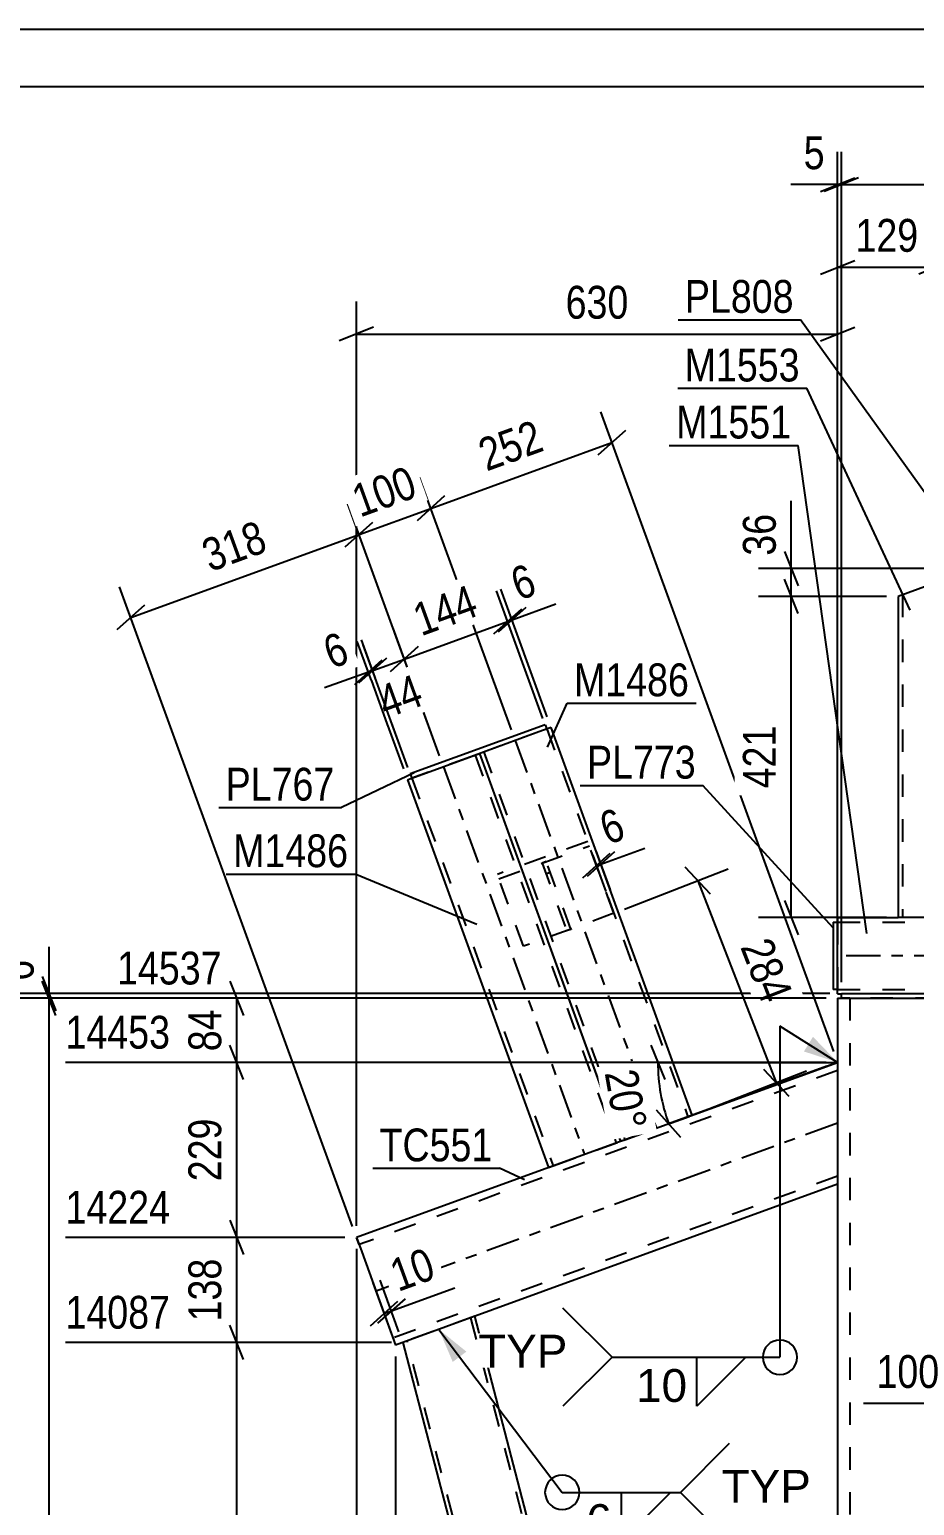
# Model space of a CAD drawing. Header units: millimetres. Extents: x 0 to 841, y 0 to 594.
# Drawn here: x 231.1 to 308.4, y 465.2 to 594 of the extents above; entities that cross this region are included whole.
import ezdxf

# ---------------------------------------------------------------- set-up
doc = ezdxf.new("R2010")
doc.units = ezdxf.units.MM
doc.linetypes.add('DXK_LINE_DOT2', pattern=[3.9198, 1.9599, -1.9599])
doc.linetypes.add('DXK_LINE_DOT3', pattern=[5.9187, 2.979, -0.9799, 0.9799, -0.9799])
doc.styles.add('Arial', font='arial.ttf', dxfattribs={"height": 0.2})
doc.styles.add('Arial Narrow', font='ARIALN.TTF', dxfattribs={"height": 0.2})

# ---------------------------------------------------------------- blocks, each defined once
blk = doc.blocks.new('Unknown-695494452-1133')
at = {"color": 5, "linetype": 'Continuous'}
for p, q in [((841, 594), (0, 594)), ((836, 589), (5, 589))]:
    blk.add_line(p, q, dxfattribs=at)
blk = doc.blocks.new('Part-695494452-4283 - 4226')
at = {"color": 2, "linetype": 'Continuous'}
for p, q in [((301.98, 509.44), (301.98, 509.84)), ((301.98, 509.84), (334.65, 509.84)), ((302.71, 509.44), (301.98, 509.44)), ((334.65, 509.44), (333.92, 509.44)), ((334.65, 509.84), (334.65, 509.44))]:
    blk.add_line(p, q, dxfattribs=at)
at = {"color": 7, "linetype": 'DXK_LINE_DOT2'}
blk.add_line((333.92, 509.44), (302.71, 509.44), dxfattribs=at)
blk = doc.blocks.new('Part-695494452-12334 - 4226')
at = {"color": 2, "linetype": 'Continuous'}
for p, q in [((301.65, 516.48), (306.92, 516.48)), ((301.65, 516.48), (301.65, 515.68)), ((301.65, 509.81), (301.65, 515.68)), ((334.98, 516.48), (333.13, 516.48)), ((334.98, 516.48), (334.98, 516.42)), ((334.98, 516.42), (334.98, 509.81)), ((301.65, 509.81), (301.98, 509.81)), ((334.65, 509.81), (334.98, 509.81))]:
    blk.add_line(p, q, dxfattribs=at)
at = {"color": 7, "linetype": 'DXK_LINE_DOT2'}
for p, q in [((301.65, 516.08), (334.98, 516.08)), ((301.65, 516.08), (301.65, 516.05)), ((301.65, 516.05), (301.65, 515.83)), ((333.13, 516.48), (306.92, 516.48)), ((334.98, 516.05), (334.98, 516.08)), ((301.65, 510.21), (334.98, 510.21)), ((334.98, 509.81), (301.98, 509.81))]:
    blk.add_line(p, q, dxfattribs=at)
at = {"color": 7, "linetype": 'DXK_LINE_DOT3'}
blk.add_line((334.98, 513.15), (301.65, 513.15), dxfattribs=at)
blk = doc.blocks.new('Part-695494452-4359 - 4226')
at = {"color": 2, "linetype": 'Continuous'}
for p, q in [((301.65, 509.44), (301.65, 215.96)), ((301.65, 509.44), (301.98, 509.44)), ((302.71, 509.44), (303.78, 509.44)), ((303.78, 509.44), (333.92, 509.44))]:
    blk.add_line(p, q, dxfattribs=at)
at = {"color": 7, "linetype": 'DXK_LINE_DOT2'}
for p, q in [((301.81, 509.44), (302.71, 509.44)), ((302.71, 509.44), (302.71, 215.96))]:
    blk.add_line(p, q, dxfattribs=at)
blk = doc.blocks.new('Part-695494452-12324 - 4226')
at = {"color": 2, "linetype": 'Continuous'}
for p, q in [((264.18, 528.53), (270.39, 530.79)), ((270.39, 530.79), (282.7, 496.94)), ((264.12, 528.51), (264.18, 528.53)), ((264.12, 528.51), (276.43, 494.67)), ((276.43, 494.67), (276.9, 494.83))]:
    blk.add_line(p, q, dxfattribs=at)
at = {"color": 7, "linetype": 'DXK_LINE_DOT3'}
blk.add_line((267.25, 529.65), (279.56, 495.8), dxfattribs=at)
at = {"color": 7, "linetype": 'DXK_LINE_DOT2'}
for p, q in [((270.01, 530.66), (282.32, 496.81)), ((264.5, 528.65), (264.53, 528.66)), ((264.5, 528.65), (276.81, 494.8)), ((276.9, 494.83), (282.7, 496.94)), ((282.7, 496.94), (282.7, 496.94)), ((282.7, 496.94), (282.7, 496.94)), ((276.81, 494.8), (276.84, 494.81))]:
    blk.add_line(p, q, dxfattribs=at)
blk = doc.blocks.new('Part-695494452-12326 - 4226')
at = {"color": 2, "linetype": 'Continuous'}
for p, q in [((275.9, 532.8), (270.5, 530.84)), ((276.65, 533.07), (275.9, 532.8)), ((288.96, 499.22), (276.65, 533.07)), ((270.39, 530.79), (282.7, 496.95)), ((282.7, 496.95), (283.16, 497.11))]:
    blk.add_line(p, q, dxfattribs=at)
at = {"color": 7, "linetype": 'DXK_LINE_DOT2'}
for p, q in [((276.27, 532.94), (288.59, 499.09)), ((270.5, 530.84), (270.39, 530.79)), ((270.76, 530.93), (270.79, 530.94)), ((270.76, 530.93), (283.07, 497.08)), ((283.16, 497.11), (288.96, 499.22)), ((288.96, 499.22), (288.96, 499.22)), ((288.96, 499.22), (288.96, 499.22)), ((283.07, 497.08), (283.1, 497.09))]:
    blk.add_line(p, q, dxfattribs=at)
at = {"color": 7, "linetype": 'DXK_LINE_DOT3'}
blk.add_line((273.52, 531.93), (285.83, 498.08), dxfattribs=at)
blk = doc.blocks.new('Part-695494452-4380 - 4226')
at = {"color": 2, "linetype": 'Continuous'}
for p, q in [((301.65, 503.84), (259.65, 488.56)), ((301.65, 493.2), (263.07, 479.16)), ((259.65, 488.56), (260.11, 487.3)), ((260.11, 487.3), (263.07, 479.16))]:
    blk.add_line(p, q, dxfattribs=at)
at = {"color": 7, "linetype": 'DXK_LINE_DOT2'}
for p, q in [((301.65, 503.84), (301.65, 493.2)), ((301.65, 503.13), (259.88, 487.93)), ((301.65, 493.91), (262.85, 479.79)), ((259.88, 487.93), (259.65, 488.56))]:
    blk.add_line(p, q, dxfattribs=at)
at = {"color": 7, "linetype": 'DXK_LINE_DOT3'}
blk.add_line((301.65, 498.52), (261.36, 483.86), dxfattribs=at)
blk = doc.blocks.new('Part-695494452-4381 - 4226')
at = {"color": 7, "linetype": 'DXK_LINE_DOT2'}
for p, q in [((269.99, 481.68), (263.7, 479.39)), ((269.61, 481.54), (301.65, 358.53)), ((301.65, 335.25), (264.08, 479.53))]:
    blk.add_line(p, q, dxfattribs=at)
at = {"color": 2, "linetype": 'Continuous'}
for p, q in [((301.65, 360.12), (269.99, 481.68)), ((263.7, 479.39), (301.65, 333.66))]:
    blk.add_line(p, q, dxfattribs=at)
blk = doc.blocks.new('Part-695494452-12322 - 4226')
at = {"color": 2, "linetype": 'Continuous'}
for p, q in [((313.58, 546.94), (306.92, 544.51)), ((313.58, 546.94), (313.58, 546.79)), ((306.92, 544.51), (306.92, 516.48)), ((313.52, 516.48), (306.92, 516.48)), ((313.58, 516.48), (313.52, 516.48))]:
    blk.add_line(p, q, dxfattribs=at)
at = {"color": 7, "linetype": 'DXK_LINE_DOT2'}
for p, q in [((313.15, 546.78), (313.18, 546.8)), ((313.18, 546.8), (313.18, 516.48)), ((313.58, 516.48), (313.58, 546.79)), ((307.32, 544.66), (307.32, 516.48)), ((313.15, 516.48), (313.18, 516.48))]:
    blk.add_line(p, q, dxfattribs=at)
at = {"color": 7, "linetype": 'DXK_LINE_DOT3'}
blk.add_line((310.25, 545.73), (310.25, 516.48), dxfattribs=at)
blk = doc.blocks.new('Part-695494452-12331 - 4226')
at = {"color": 2, "linetype": 'Continuous'}
for p, q in [((276.13, 533.31), (264.35, 529.02)), ((276.27, 532.93), (275.9, 532.8)), ((276.13, 533.31), (276.27, 532.93)), ((270.5, 530.84), (269.63, 530.52)), ((264.35, 529.02), (264.49, 528.65))]:
    blk.add_line(p, q, dxfattribs=at)
at = {"color": 7, "linetype": 'DXK_LINE_DOT2'}
for p, q in [((275.9, 532.8), (270.5, 530.84)), ((269.63, 530.52), (264.49, 528.65))]:
    blk.add_line(p, q, dxfattribs=at)
blk = doc.blocks.new('Part-695494452-12332 - 4226')
at = {"color": 7, "linetype": 'DXK_LINE_DOT2'}
for p, q in [((279.84, 523.11), (271.95, 520.24)), ((282.12, 516.85), (279.84, 523.11)), ((272.08, 519.86), (279.98, 522.74)), ((274.23, 513.97), (271.95, 520.24)), ((282.12, 516.85), (274.23, 513.97))]:
    blk.add_line(p, q, dxfattribs=at)
blk = doc.blocks.new('Part-695494452-12333 - 4226')
at = {"color": 7, "linetype": 'DXK_LINE_DOT2'}
for p, q in [((276.22, 521.37), (275.85, 521.23)), ((275.85, 521.23), (277.99, 515.34)), ((278.37, 515.48), (276.22, 521.37)), ((276.19, 520.29), (276.56, 520.43)), ((277.99, 515.34), (278.37, 515.48))]:
    blk.add_line(p, q, dxfattribs=at)
blk = doc.blocks.new('Part-695494452-12336 - 4226')
at = {"color": 2, "linetype": 'Continuous'}
for p, q in [((301.25, 516.08), (301.65, 516.08)), ((301.25, 516.08), (301.25, 510.21)), ((301.65, 510.21), (301.25, 510.21))]:
    blk.add_line(p, q, dxfattribs=at)
at = {"color": 7, "linetype": 'DXK_LINE_DOT2'}
blk.add_line((301.65, 516.08), (301.65, 510.21), dxfattribs=at)
blk = doc.blocks.new('StraightDimension-695494452-16540 - 4226')
at = {"color": 7, "linetype": 'Continuous'}
for p, q in [((301.65, 492.2), (301.65, 450.4)), ((263.07, 478.16), (263.07, 450.4)), ((264.57, 453.4), (261.57, 452.2)), ((263.07, 452.8), (301.65, 452.8)), ((300.15, 452.2), (303.15, 453.4))]:
    blk.add_line(p, q, dxfattribs=at)
at = {"color": 0}
blk.add_wipeout([(285.7, 453.55), (285.7, 457.75), (279.02, 457.75), (279.02, 453.55)], dxfattribs=at)
at = {"color": 3, "style": 'Arial Narrow'}
blk.add_text('579', height=2.863, dxfattribs=at).set_placement((279.62, 454.15))
blk = doc.blocks.new('StraightDimension-695494452-25787 - 4226')
at = {"color": 7, "linetype": 'Continuous'}
for p, q in [((248.6, 490.06), (249.8, 487.06)), ((258.65, 488.56), (234.26, 488.56)), ((249.2, 479.39), (249.2, 488.56)), ((249.8, 477.89), (248.6, 480.89)), ((262.7, 479.39), (234.26, 479.39))]:
    blk.add_line(p, q, dxfattribs=at)
at = {"color": 0, "linetype": 'Continuous'}
blk.add_wipeout([(244, 489.16), (244, 493.36), (233.66, 493.36), (233.66, 489.16)], dxfattribs=at)
at = {"color": 0}
blk.add_wipeout([(248.45, 487.32), (244.25, 487.32), (244.25, 480.63), (248.45, 480.63)], dxfattribs=at)
at = {"color": 3, "linetype": 'Continuous', "style": 'Arial Narrow'}
blk.add_text('14224', height=2.863, dxfattribs=at).set_placement((234.26, 489.76))
at = {"color": 3, "style": 'Arial Narrow'}
blk.add_text('138', height=2.863, rotation=90.0002, dxfattribs=at).set_placement((247.85, 481.23))
blk = doc.blocks.new('StraightDimension-695494452-25788 - 4226')
at = {"color": 7, "linetype": 'Continuous'}
for p, q in [((249.8, 477.89), (248.6, 480.89)), ((262.7, 479.39), (234.26, 479.39)), ((249.2, 333.66), (249.2, 479.39))]:
    blk.add_line(p, q, dxfattribs=at)
at = {"color": 0, "linetype": 'Continuous'}
blk.add_wipeout([(244, 479.99), (244, 484.19), (233.66, 484.19), (233.66, 479.99)], dxfattribs=at)
at = {"color": 3, "linetype": 'Continuous', "style": 'Arial Narrow'}
blk.add_text('14087', height=2.863, dxfattribs=at).set_placement((234.26, 480.59))
blk = doc.blocks.new('StraightDimension-695494452-4449 - 4226')
at = {"color": 7, "linetype": 'Continuous'}
for p, q in [((311.65, 488.37), (311.65, 471.67)), ((318.31, 487.57), (318.31, 471.67)), ((310.15, 473.47), (313.15, 474.67)), ((319.81, 474.67), (316.81, 473.47)), ((311.65, 474.07), (303.91, 474.07)), ((311.65, 474.07), (303.91, 474.07)), ((311.65, 474.07), (318.31, 474.07))]:
    blk.add_line(p, q, dxfattribs=at)
at = {"color": 0}
blk.add_wipeout([(311.12, 474.82), (311.12, 479.02), (304.44, 479.02), (304.44, 474.82)], dxfattribs=at)
at = {"color": 3, "style": 'Arial Narrow'}
blk.add_text('100', height=2.863, dxfattribs=at).set_placement((305.04, 475.42))
blk = doc.blocks.new('StraightDimension-695494452-16666 - 4226')
at = {"color": 7, "linetype": 'Continuous'}
for p, q in [((266.91, 530.59), (258.9, 552.6)), ((258.67, 548.84), (261.08, 551)), ((239.96, 542.67), (259.88, 549.92)), ((259.31, 489.5), (238.98, 545.35)), ((241.16, 543.75), (238.75, 541.59))]:
    blk.add_line(p, q, dxfattribs=at)
at = {"color": 0}
blk.add_wipeout([(252.8, 548.14), (251.36, 552.09), (245.08, 549.8), (246.52, 545.86)], dxfattribs=at)
at = {"color": 3, "style": 'Arial Narrow'}
blk.add_text('318', height=2.863, rotation=20.002, dxfattribs=at).set_placement((246.88, 546.63))
blk = doc.blocks.new('StraightDimension-695494452-4562 - 4226')
at = {"color": 7, "linetype": 'Continuous'}
for p, q in [((233.43, 507.94), (232.23, 510.94)), ((300.65, 509.44), (229.98, 509.44)), ((232.83, 164.96), (232.83, 509.44))]:
    blk.add_line(p, q, dxfattribs=at)
blk = doc.blocks.new('StraightDimension-695494452-4569 - 4226')
at = {"color": 7, "linetype": 'Continuous'}
for p, q in [((232.83, 509.84), (232.83, 513.92)), ((232.83, 509.84), (232.83, 513.92)), ((232.23, 511.34), (233.43, 508.34)), ((233.43, 507.94), (232.23, 510.94)), ((300.98, 509.84), (229.98, 509.84)), ((300.65, 509.44), (229.98, 509.44)), ((232.83, 509.44), (232.83, 509.84))]:
    blk.add_line(p, q, dxfattribs=at)
at = {"color": 0}
blk.add_wipeout([(232.08, 513.39), (227.88, 513.39), (227.88, 510.36), (232.08, 510.36)], dxfattribs=at)
at = {"color": 3, "style": 'Arial Narrow'}
blk.add_text('6', height=2.86, rotation=90.0002, dxfattribs=at).set_placement((231.48, 510.96))
blk = doc.blocks.new('StraightDimension-695494452-16541 - 4226')
at = {"color": 7, "linetype": 'Continuous'}
for p, q in [((259.65, 487.56), (259.65, 450.4)), ((263.07, 478.16), (263.07, 450.4)), ((259.65, 452.8), (253.75, 452.8)), ((259.65, 452.8), (253.75, 452.8)), ((258.15, 452.2), (261.15, 453.4)), ((259.65, 452.8), (263.07, 452.8)), ((264.57, 453.4), (261.57, 452.2))]:
    blk.add_line(p, q, dxfattribs=at)
at = {"color": 0}
blk.add_wipeout([(259.13, 453.55), (259.13, 457.75), (254.27, 457.75), (254.27, 453.55)], dxfattribs=at)
at = {"color": 3, "style": 'Arial Narrow'}
blk.add_text('51', height=2.863, dxfattribs=at).set_placement((254.87, 454.15))
blk = doc.blocks.new('StraightDimension-695494452-10342 - 4226')
at = {"color": 7, "linetype": 'Continuous'}
for p, q in [((301.98, 510.84), (301.98, 583.31)), ((334.65, 510.84), (334.65, 583.31)), ((303.48, 581.06), (300.48, 579.86)), ((301.98, 580.46), (334.65, 580.46)), ((333.15, 579.86), (336.15, 581.06))]:
    blk.add_line(p, q, dxfattribs=at)
at = {"color": 0}
blk.add_wipeout([(321.66, 581.21), (321.66, 585.41), (314.97, 585.41), (314.97, 581.21)], dxfattribs=at)
at = {"color": 3, "style": 'Arial Narrow'}
blk.add_text('490', height=2.863, dxfattribs=at).set_placement((315.57, 581.81))
blk = doc.blocks.new('StraightDimension-695494452-10343 - 4226')
at = {"color": 7, "linetype": 'Continuous'}
for p, q in [((301.65, 510.44), (301.65, 583.31)), ((301.98, 510.84), (301.98, 583.31)), ((301.65, 580.46), (297.57, 580.46)), ((301.65, 580.46), (297.57, 580.46)), ((300.15, 579.86), (303.15, 581.06)), ((303.48, 581.06), (300.48, 579.86)), ((301.65, 580.46), (301.98, 580.46))]:
    blk.add_line(p, q, dxfattribs=at)
at = {"color": 0}
blk.add_wipeout([(301.12, 581.21), (301.12, 585.41), (298.09, 585.41), (298.09, 581.21)], dxfattribs=at)
at = {"color": 3, "style": 'Arial Narrow'}
blk.add_text('5', height=2.86, dxfattribs=at).set_placement((298.69, 581.81))
blk = doc.blocks.new('StraightDimension-695494452-16702 - 4226')
at = {"color": 7, "linetype": 'Continuous'}
for p, q in [((279.4, 519.94), (281.81, 522.09)), ((282.19, 522.23), (279.78, 520.07)), ((280.18, 522.17), (281.43, 518.76)), ((280.56, 522.31), (281.81, 518.9)), ((280.6, 521.01), (280.99, 521.15))]:
    blk.add_line(p, q, dxfattribs=at)
at = {"color": 0}
blk.add_wipeout([(284.07, 523.07), (282.63, 527.02), (279.79, 525.98), (281.22, 522.04)], dxfattribs=at)
at = {"color": 7, "linetype": 'Continuous'}
blk.add_line((280.99, 521.15), (284.82, 522.55), dxfattribs=at)
blk.add_line((280.99, 521.15), (284.82, 522.55), dxfattribs=at)
at = {"color": 3, "style": 'Arial Narrow'}
blk.add_text('6', height=2.86, rotation=19.9848, dxfattribs=at).set_placement((281.58, 522.8))
blk = doc.blocks.new('StraightDimension-695494452-10365 - 4226')
at = {"color": 7, "linetype": 'Continuous'}
for p, q in [((259.65, 489.56), (259.65, 570.26)), ((301.65, 510.44), (301.65, 570.26)), ((261.15, 568.01), (258.15, 566.81)), ((259.65, 567.41), (301.65, 567.41)), ((300.15, 566.81), (303.15, 568.01))]:
    blk.add_line(p, q, dxfattribs=at)
at = {"color": 0}
blk.add_wipeout([(283.99, 568.16), (283.99, 572.36), (277.31, 572.36), (277.31, 568.16)], dxfattribs=at)
at = {"color": 3, "style": 'Arial Narrow'}
blk.add_text('630', height=2.863, dxfattribs=at).set_placement((277.91, 568.76))
blk = doc.blocks.new('StraightDimension-695494452-10469 - 4226')
at = {"color": 7, "linetype": 'Continuous'}
for p, q in [((262.73, 480.1), (261.1, 484.59)), ((263.36, 480.33), (261.72, 484.82)), ((263.9, 483.21), (261.49, 481.06)), ((260.87, 480.83), (263.28, 482.99)), ((262.07, 481.91), (262.7, 482.14))]:
    blk.add_line(p, q, dxfattribs=at)
at = {"color": 0}
blk.add_wipeout([(267.5, 484.68), (266.06, 488.63), (261.5, 486.97), (262.94, 483.02)], dxfattribs=at)
at = {"color": 7, "linetype": 'Continuous'}
blk.add_line((262.7, 482.14), (268.25, 484.16), dxfattribs=at)
blk.add_line((262.7, 482.14), (268.25, 484.16), dxfattribs=at)
at = {"color": 3, "style": 'Arial Narrow'}
blk.add_text('10', height=2.863, rotation=20.002, dxfattribs=at).set_placement((263.29, 483.79))
blk = doc.blocks.new('AngleDimension-695494452-10495 - 4226')
at = {"color": 7, "linetype": 'Continuous'}
for p, q in [((285.36, 505.34), (286.56, 502.34)), ((285.96, 503.84), (301.65, 503.84)), ((286.9, 498.48), (301.65, 503.84)), ((300.71, 503.5), (286.9, 498.48)), ((287.98, 497.27), (285.83, 499.68))]:
    blk.add_line(p, q, dxfattribs=at)
blk.add_arc((301.65, 503.84), 15.69, 180, 199.9999, dxfattribs=at)
at = {"color": 0}
blk.add_wipeout([(281.73, 497.05), (285.87, 497.78), (284.75, 504.14), (280.61, 503.41)], dxfattribs=at)
at = {"color": 3, "style": 'Arial Narrow'}
blk.add_text('20°', height=2.863, rotation=-80.0021, dxfattribs=at).set_placement((281.31, 502.93))
blk = doc.blocks.new('StraightDimension-695494452-16664 - 4226')
at = {"color": 7, "linetype": 'Continuous'}
for p, q in [((301.31, 504.78), (280.98, 560.63)), ((266.14, 552.2), (281.95, 557.96)), ((280.75, 556.88), (283.16, 559.03)), ((273.18, 532.87), (265.17, 554.88)), ((267.35, 553.28), (264.94, 551.12))]:
    blk.add_line(p, q, dxfattribs=at)
at = {"color": 0}
blk.add_wipeout([(276.93, 556.93), (275.49, 560.87), (269.21, 558.59), (270.65, 554.64)], dxfattribs=at)
at = {"color": 3, "style": 'Arial Narrow'}
blk.add_text('252', height=2.863, rotation=20.002, dxfattribs=at).set_placement((271.01, 555.41))
blk = doc.blocks.new('StraightDimension-695494452-16665 - 4226')
at = {"color": 7, "linetype": 'Continuous'}
for p, q in [((273.18, 532.87), (265.17, 554.88)), ((267.35, 553.28), (264.94, 551.12)), ((266.91, 530.59), (258.9, 552.6)), ((259.88, 549.92), (266.14, 552.2)), ((258.67, 548.84), (261.08, 551))]:
    blk.add_line(p, q, dxfattribs=at)
at = {"color": 0}
blk.add_wipeout([(265.89, 552.91), (264.46, 556.86), (258.18, 554.57), (259.61, 550.62)], dxfattribs=at)
at = {"color": 3, "style": 'Arial Narrow'}
blk.add_text('100', height=2.863, rotation=20.002, dxfattribs=at).set_placement((259.97, 551.39))
blk = doc.blocks.new('StraightDimension-695494452-16690 - 4226')
at = {"color": 7, "linetype": 'Continuous'}
for p, q in [((283.05, 517.21), (292.1, 520.72)), ((290.55, 518.51), (288.35, 520.87)), ((289.45, 519.69), (296.29, 502.07)), ((289.89, 499.59), (298.94, 503.1)), ((295.19, 503.25), (297.39, 500.89))]:
    blk.add_line(p, q, dxfattribs=at)
at = {"color": 0}
blk.add_wipeout([(294.78, 508.03), (298.69, 509.55), (296.27, 515.79), (292.36, 514.27)], dxfattribs=at)
at = {"color": 3, "style": 'Arial Narrow'}
blk.add_text('284', height=2.863, rotation=-68.7893, dxfattribs=at).set_placement((293.13, 513.92))
blk = doc.blocks.new('StraightDimension-695494452-16825 - 4226')
at = {"color": 7, "linetype": 'Continuous'}
for p, q in [((301.65, 517.48), (301.65, 576.1)), ((310.25, 546.73), (310.25, 576.1)), ((300.15, 572.65), (303.15, 573.85)), ((311.75, 573.85), (308.75, 572.65)), ((301.65, 573.25), (310.25, 573.25))]:
    blk.add_line(p, q, dxfattribs=at)
at = {"color": 0}
blk.add_wipeout([(309.29, 574), (309.29, 578.2), (302.61, 578.2), (302.61, 574)], dxfattribs=at)
at = {"color": 3, "style": 'Arial Narrow'}
blk.add_text('129', height=2.863, dxfattribs=at).set_placement((303.21, 574.6))
blk = doc.blocks.new('StraightDimension-695494452-16960 - 4226')
at = {"color": 7, "linetype": 'Continuous'}
for p, q in [((275.92, 533.87), (271.87, 545.01)), ((276.31, 534.01), (272.26, 545.15)), ((271.64, 541.25), (274.05, 543.41)), ((274.44, 543.55), (272.03, 541.39)), ((272.85, 542.33), (273.23, 542.47))]:
    blk.add_line(p, q, dxfattribs=at)
at = {"color": 0}
blk.add_wipeout([(276.32, 544.39), (274.88, 548.34), (272.03, 547.3), (273.47, 543.35)], dxfattribs=at)
at = {"color": 7, "linetype": 'Continuous'}
blk.add_line((273.23, 542.47), (277.07, 543.86), dxfattribs=at)
blk.add_line((273.23, 542.47), (277.07, 543.86), dxfattribs=at)
at = {"color": 3, "style": 'Arial Narrow'}
blk.add_text('6', height=2.86, rotation=19.9848, dxfattribs=at).set_placement((273.83, 544.12))
blk = doc.blocks.new('StraightDimension-695494452-16961 - 4226')
at = {"color": 7, "linetype": 'Continuous'}
for p, q in [((275.92, 533.87), (271.87, 545.01)), ((274.05, 543.41), (271.64, 541.25)), ((266.91, 530.59), (262.86, 541.73)), ((263.84, 539.05), (272.85, 542.33)), ((262.63, 537.97), (265.04, 540.13))]:
    blk.add_line(p, q, dxfattribs=at)
at = {"color": 0}
blk.add_wipeout([(271.23, 542.54), (269.79, 546.48), (263.51, 544.2), (264.94, 540.25)], dxfattribs=at)
at = {"color": 3, "style": 'Arial Narrow'}
blk.add_text('144', height=2.863, rotation=19.9848, dxfattribs=at).set_placement((265.3, 541.02))
blk = doc.blocks.new('StraightDimension-695494452-16962 - 4226')
at = {"color": 7, "linetype": 'Continuous'}
for p, q in [((266.91, 530.59), (263.01, 541.31)), ((264.15, 529.59), (260.25, 540.3)), ((265.04, 540.13), (262.63, 537.97)), ((259.87, 536.97), (262.27, 539.12)), ((261.07, 538.05), (263.84, 539.05))]:
    blk.add_line(p, q, dxfattribs=at)
at = {"color": 0}
blk.add_wipeout([(266.43, 534.73), (264.99, 538.67), (260.43, 537.01), (261.86, 533.07)], dxfattribs=at)
at = {"color": 3, "style": 'Arial Narrow'}
blk.add_text('44', height=2.863, rotation=19.9848, dxfattribs=at).set_placement((262.22, 533.83))
blk = doc.blocks.new('StraightDimension-695494452-16963 - 4226')
at = {"color": 7, "linetype": 'Continuous'}
for p, q in [((263.78, 529.45), (259.73, 540.59)), ((264.15, 529.59), (260.1, 540.72)), ((259.5, 536.83), (261.91, 538.99)), ((262.27, 539.12), (259.87, 536.97)), ((260.7, 537.91), (261.07, 538.05))]:
    blk.add_line(p, q, dxfattribs=at)
at = {"color": 0}
blk.add_wipeout([(259.95, 538.44), (258.52, 542.38), (255.67, 541.35), (257.11, 537.4)], dxfattribs=at)
at = {"color": 7, "linetype": 'Continuous'}
blk.add_line((260.7, 537.91), (256.87, 536.52), dxfattribs=at)
blk.add_line((260.7, 537.91), (256.87, 536.52), dxfattribs=at)
at = {"color": 3, "style": 'Arial Narrow'}
blk.add_text('6', height=2.86, rotation=19.9848, dxfattribs=at).set_placement((257.47, 538.17))
blk = doc.blocks.new('StraightDimension-695494452-17055 - 4226')
at = {"color": 7, "linetype": 'Continuous'}
for p, q in [((297.6, 546.94), (297.6, 552.85)), ((297.6, 546.94), (297.6, 552.85)), ((297, 548.44), (298.2, 545.44)), ((312.58, 546.94), (294.75, 546.94)), ((297.6, 544.51), (297.6, 546.94)), ((298.2, 543.01), (297, 546.01)), ((305.92, 544.51), (294.75, 544.51))]:
    blk.add_line(p, q, dxfattribs=at)
at = {"color": 0}
blk.add_wipeout([(296.85, 552.32), (292.65, 552.32), (292.65, 547.47), (296.85, 547.47)], dxfattribs=at)
at = {"color": 3, "style": 'Arial Narrow'}
blk.add_text('36', height=2.863, rotation=90.0002, dxfattribs=at).set_placement((296.25, 548.07))
blk = doc.blocks.new('StraightDimension-695494452-17056 - 4226')
at = {"color": 7, "linetype": 'Continuous'}
for p, q in [((298.2, 543.01), (297, 546.01)), ((305.92, 544.51), (294.75, 544.51)), ((297.6, 516.48), (297.6, 544.51)), ((297, 517.98), (298.2, 514.98)), ((305.92, 516.48), (294.75, 516.48))]:
    blk.add_line(p, q, dxfattribs=at)
at = {"color": 0}
blk.add_wipeout([(296.85, 533.84), (292.65, 533.84), (292.65, 527.16), (296.85, 527.16)], dxfattribs=at)
at = {"color": 3, "style": 'Arial Narrow'}
blk.add_text('421', height=2.863, rotation=90.0002, dxfattribs=at).set_placement((296.25, 527.76))
blk = doc.blocks.new('StraightDimension-695494452-25785 - 4226')
at = {"color": 7, "linetype": 'Continuous'}
for p, q in [((248.6, 510.94), (249.8, 507.94)), ((300.65, 509.44), (238.76, 509.44)), ((249.2, 503.84), (249.2, 509.44)), ((249.8, 502.34), (248.6, 505.34)), ((300.65, 503.84), (234.26, 503.84))]:
    blk.add_line(p, q, dxfattribs=at)
at = {"color": 0, "linetype": 'Continuous'}
blk.add_wipeout([(248.5, 510.04), (248.5, 514.24), (238.16, 514.24), (238.16, 510.04)], dxfattribs=at)
at = {"color": 0}
blk.add_wipeout([(248.45, 509.07), (244.25, 509.07), (244.25, 504.21), (248.45, 504.21)], dxfattribs=at)
at = {"color": 3, "linetype": 'Continuous', "style": 'Arial Narrow'}
blk.add_text('14537', height=2.863, dxfattribs=at).set_placement((238.76, 510.64))
at = {"color": 3, "style": 'Arial Narrow'}
blk.add_text('84', height=2.863, rotation=90.0002, dxfattribs=at).set_placement((247.85, 504.81))
blk = doc.blocks.new('StraightDimension-695494452-25786 - 4226')
at = {"color": 7, "linetype": 'Continuous'}
for p, q in [((249.8, 502.34), (248.6, 505.34)), ((300.65, 503.84), (234.26, 503.84)), ((249.2, 488.56), (249.2, 503.84)), ((248.6, 490.06), (249.8, 487.06)), ((258.65, 488.56), (234.26, 488.56))]:
    blk.add_line(p, q, dxfattribs=at)
at = {"color": 0}
blk.add_wipeout([(248.45, 499.54), (244.25, 499.54), (244.25, 492.86), (248.45, 492.86)], dxfattribs=at)
at = {"color": 3, "style": 'Arial Narrow'}
blk.add_text('229', height=2.863, rotation=90.0002, dxfattribs=at).set_placement((247.85, 493.46))
at = {"color": 0, "linetype": 'Continuous'}
blk.add_wipeout([(244, 504.44), (244, 508.64), (233.66, 508.64), (233.66, 504.44)], dxfattribs=at)
at = {"color": 3, "linetype": 'Continuous', "style": 'Arial Narrow'}
blk.add_text('14453', height=2.863, dxfattribs=at).set_placement((234.26, 505.04))
blk = doc.blocks.new('WeldMark-695494452-10668 - 4226')
at = {"linetype": 'Continuous'}
blk.add_hatch(color=30, dxfattribs=at).paths.add_polyline_path([(299.5, 506.07), (301.65, 503.84), (298.71, 504.79)])
at = {"color": 30, "linetype": 'Continuous'}
for p, q in [((301.65, 503.84), (296.61, 506.99)), ((296.61, 506.99), (296.61, 478.1)), ((281.96, 478.1), (296.61, 478.1))]:
    blk.add_line(p, q, dxfattribs=at)
at = {"color": 3, "linetype": 'Continuous'}
for p, q in [((281.96, 478.1), (277.67, 482.39)), ((281.96, 478.1), (277.67, 473.82)), ((289.36, 478.1), (293.65, 478.1)), ((293.65, 478.1), (289.36, 473.82)), ((289.36, 473.82), (289.36, 478.1))]:
    blk.add_line(p, q, dxfattribs=at)
for start, end in [(90, 270), (270, 90)]:
    blk.add_arc((296.61, 478.1), 1.5, start, end, dxfattribs=at)
at = {"color": 0}
blk.add_wipeout([(288.71, 474), (288.71, 477.4), (283.86, 477.4), (283.86, 474)], dxfattribs=at)
at = {"color": 3, "style": 'Arial'}
blk.add_text('10', height=2.865, dxfattribs=at).set_placement((284.06, 474.2))
at = {"color": 0, "linetype": 'Continuous'}
blk.add_wipeout([(278.06, 477.2), (278.06, 480.2), (270.28, 480.2), (270.28, 477.2)], dxfattribs=at)
blk.add_wipeout([(278.06, 477.2), (278.06, 480.2), (270.28, 480.2), (270.28, 477.2)], dxfattribs=at)
at = {"color": 3, "linetype": 'Continuous', "style": 'Arial'}
blk.add_text('TYP', height=2.865, dxfattribs=at).set_placement((270.28, 477.2))
blk = doc.blocks.new('WeldMark-695494452-10801 - 4226')
at = {"linetype": 'Continuous'}
blk.add_hatch(color=30, dxfattribs=at).paths.add_polyline_path([(268.06, 477.69), (266.85, 480.53), (269.25, 478.59)])
at = {"color": 30, "linetype": 'Continuous'}
for p, q in [((266.85, 480.53), (277.61, 466.3)), ((277.61, 466.3), (287.93, 466.3))]:
    blk.add_line(p, q, dxfattribs=at)
at = {"color": 3, "linetype": 'Continuous'}
for p, q in [((287.93, 466.3), (292.22, 470.59)), ((282.79, 466.3), (287.07, 466.3)), ((287.07, 466.3), (282.79, 462.02)), ((282.79, 462.02), (282.79, 466.3)), ((287.93, 466.3), (292.22, 462.02))]:
    blk.add_line(p, q, dxfattribs=at)
blk.add_arc((277.61, 466.3), 1.5, 90, 270, dxfattribs=at)
at = {"color": 0}
blk.add_wipeout([(282.13, 462.2), (282.13, 465.6), (279.51, 465.6), (279.51, 462.2)], dxfattribs=at)
at = {"color": 3, "linetype": 'Continuous'}
blk.add_arc((277.61, 466.3), 1.5, 270, 90, dxfattribs=at)
at = {"color": 3, "style": 'Arial'}
blk.add_text('6', height=2.87, dxfattribs=at).set_placement((279.71, 462.4))
at = {"color": 0, "linetype": 'Continuous'}
blk.add_wipeout([(299.31, 465.4), (299.31, 468.4), (291.53, 468.4), (291.53, 465.4)], dxfattribs=at)
blk.add_wipeout([(299.31, 465.4), (299.31, 468.4), (291.53, 468.4), (291.53, 465.4)], dxfattribs=at)
at = {"color": 3, "linetype": 'Continuous', "style": 'Arial'}
blk.add_text('TYP', height=2.865, dxfattribs=at).set_placement((291.53, 465.4))
blk = doc.blocks.new('Mark-695494452-12516 - 4226')
at = {"color": 0}
blk.add_wipeout([(258.94, 520.88), (258.94, 523.88), (248.89, 523.88), (248.89, 520.88)], dxfattribs=at)
blk.add_wipeout([(258.94, 520.88), (258.94, 523.88), (248.89, 523.88), (248.89, 520.88)], dxfattribs=at)
at = {"color": 30, "linetype": 'Continuous'}
for p in [(248.29, 520.28), (270.15, 515.88)]:
    blk.add_line(p, (259.54, 520.28), dxfattribs=at)
at = {"color": 3, "style": 'Arial Narrow'}
blk.add_text('M1486', height=2.863, dxfattribs=at).set_placement((248.89, 520.88))
blk = doc.blocks.new('Mark-695494452-12519 - 4226')
at = {"color": 0}
blk.add_wipeout([(288.69, 535.8), (288.69, 538.8), (278.64, 538.8), (278.64, 535.8)], dxfattribs=at)
blk.add_wipeout([(288.69, 535.8), (288.69, 538.8), (278.64, 538.8), (278.64, 535.8)], dxfattribs=at)
at = {"color": 30, "linetype": 'Continuous'}
for p, q in [((276.32, 531.36), (278.04, 535.2)), ((278.04, 535.2), (289.29, 535.2))]:
    blk.add_line(p, q, dxfattribs=at)
at = {"color": 3, "style": 'Arial Narrow'}
blk.add_text('M1486', height=2.863, dxfattribs=at).set_placement((278.64, 535.8))
blk = doc.blocks.new('Mark-695494452-12522 - 4226')
at = {"color": 0}
blk.add_wipeout([(297.61, 558.3), (297.61, 561.3), (287.56, 561.3), (287.56, 558.3)], dxfattribs=at)
blk.add_wipeout([(297.61, 558.3), (297.61, 561.3), (287.56, 561.3), (287.56, 558.3)], dxfattribs=at)
at = {"color": 30, "linetype": 'Continuous'}
for p in [(286.96, 557.7), (304.19, 515.08)]:
    blk.add_line(p, (298.21, 557.7), dxfattribs=at)
at = {"color": 3, "style": 'Arial Narrow'}
blk.add_text('M1551', height=2.863, dxfattribs=at).set_placement((287.56, 558.3))
blk = doc.blocks.new('Mark-695494452-12528 - 4226')
at = {"color": 0}
blk.add_wipeout([(289.28, 528.61), (289.28, 531.61), (279.78, 531.61), (279.78, 528.61)], dxfattribs=at)
blk.add_wipeout([(289.28, 528.61), (289.28, 531.61), (279.78, 531.61), (279.78, 528.61)], dxfattribs=at)
at = {"color": 30, "linetype": 'Continuous'}
for p in [(279.18, 528.01), (301.25, 515.57)]:
    blk.add_line(p, (289.88, 528.01), dxfattribs=at)
at = {"color": 3, "style": 'Arial Narrow'}
blk.add_text('PL773', height=2.863, dxfattribs=at).set_placement((279.78, 528.61))
blk = doc.blocks.new('Mark-695494452-16612 - 4226')
at = {"color": 0}
blk.add_wipeout([(257.75, 526.69), (257.75, 529.69), (248.24, 529.69), (248.24, 526.69)], dxfattribs=at)
blk.add_wipeout([(257.75, 526.69), (257.75, 529.69), (248.24, 529.69), (248.24, 526.69)], dxfattribs=at)
at = {"color": 30, "linetype": 'Continuous'}
for p in [(264.69, 529.1), (247.64, 526.09)]:
    blk.add_line(p, (258.35, 526.09), dxfattribs=at)
at = {"color": 3, "style": 'Arial Narrow'}
blk.add_text('PL767', height=2.863, dxfattribs=at).set_placement((248.24, 526.69))
blk = doc.blocks.new('Mark-695494452-16726 - 4226')
at = {"color": 0}
blk.add_wipeout([(298.35, 563.28), (298.35, 566.28), (288.3, 566.28), (288.3, 563.28)], dxfattribs=at)
blk.add_wipeout([(298.35, 563.28), (298.35, 566.28), (288.3, 566.28), (288.3, 563.28)], dxfattribs=at)
at = {"color": 30, "linetype": 'Continuous'}
for p in [(287.7, 562.68), (307.97, 543.32)]:
    blk.add_line(p, (298.95, 562.68), dxfattribs=at)
at = {"color": 3, "style": 'Arial Narrow'}
blk.add_text('M1553', height=2.863, dxfattribs=at).set_placement((288.3, 563.28))
blk = doc.blocks.new('Mark-695494452-16782 - 4226')
at = {"color": 0}
blk.add_wipeout([(297.82, 569.27), (297.82, 572.27), (288.32, 572.27), (288.32, 569.27)], dxfattribs=at)
blk.add_wipeout([(297.82, 569.27), (297.82, 572.27), (288.32, 572.27), (288.32, 569.27)], dxfattribs=at)
at = {"color": 30, "linetype": 'Continuous'}
for p in [(287.72, 568.67), (314.01, 546.93)]:
    blk.add_line(p, (298.42, 568.67), dxfattribs=at)
at = {"color": 3, "style": 'Arial Narrow'}
blk.add_text('PL808', height=2.863, dxfattribs=at).set_placement((288.32, 569.27))
blk = doc.blocks.new('Mark-695494452-25868 - 4226')
at = {"color": 0}
blk.add_wipeout([(271.53, 495.2), (271.53, 498.2), (261.67, 498.2), (261.67, 495.2)], dxfattribs=at)
blk.add_wipeout([(271.53, 495.2), (271.53, 498.2), (261.67, 498.2), (261.67, 495.2)], dxfattribs=at)
at = {"color": 30, "linetype": 'Continuous'}
for p in [(261.07, 494.6), (274.33, 493.59)]:
    blk.add_line(p, (272.13, 494.6), dxfattribs=at)
at = {"color": 3, "style": 'Arial Narrow'}
blk.add_text('TC551', height=2.863, dxfattribs=at).set_placement((261.67, 495.2))

msp = doc.modelspace()

# ---------------------------------------------------------------- block references
for name in ['Unknown-695494452-1133', 'Part-695494452-12322 - 4226', 'Part-695494452-12331 - 4226', 'Part-695494452-12326 - 4226', 'Part-695494452-12324 - 4226', 'Part-695494452-12332 - 4226', 'Part-695494452-12333 - 4226', 'Part-695494452-12336 - 4226', 'Part-695494452-12334 - 4226', 'Part-695494452-4359 - 4226', 'Part-695494452-4283 - 4226', 'Part-695494452-4380 - 4226', 'Part-695494452-4381 - 4226']:
    msp.add_blockref(name, (0, 0))

# ---------------------------------------------------------------- next in the draw order: block references
for name in ['StraightDimension-695494452-16702 - 4226', 'StraightDimension-695494452-16540 - 4226', 'StraightDimension-695494452-4449 - 4226']:
    msp.add_blockref(name, (0, 0))

# ---------------------------------------------------------------- next in the draw order: block references
msp.add_blockref('StraightDimension-695494452-25787 - 4226', (0, 0))

# ---------------------------------------------------------------- next in the draw order: block references
for name in ['StraightDimension-695494452-16666 - 4226', 'StraightDimension-695494452-25788 - 4226']:
    msp.add_blockref(name, (0, 0))

# ---------------------------------------------------------------- next in the draw order: block references
msp.add_blockref('StraightDimension-695494452-4562 - 4226', (0, 0))

# ---------------------------------------------------------------- next in the draw order: block references
for name in ['StraightDimension-695494452-4569 - 4226', 'StraightDimension-695494452-16541 - 4226']:
    msp.add_blockref(name, (0, 0))

# ---------------------------------------------------------------- next in the draw order: block references
for name in ['StraightDimension-695494452-10342 - 4226', 'StraightDimension-695494452-10469 - 4226']:
    msp.add_blockref(name, (0, 0))

# ---------------------------------------------------------------- next in the draw order: block references
msp.add_blockref('StraightDimension-695494452-10343 - 4226', (0, 0))

# ---------------------------------------------------------------- next in the draw order: block references
msp.add_blockref('StraightDimension-695494452-10365 - 4226', (0, 0))

# ---------------------------------------------------------------- next in the draw order: block references
msp.add_blockref('AngleDimension-695494452-10495 - 4226', (0, 0))

# ---------------------------------------------------------------- next in the draw order: block references
msp.add_blockref('StraightDimension-695494452-16664 - 4226', (0, 0))

# ---------------------------------------------------------------- next in the draw order: block references
for name in ['StraightDimension-695494452-16825 - 4226', 'StraightDimension-695494452-16665 - 4226', 'Mark-695494452-12516 - 4226', 'StraightDimension-695494452-16690 - 4226']:
    msp.add_blockref(name, (0, 0))

# ---------------------------------------------------------------- next in the draw order: block references
for name in ['StraightDimension-695494452-17055 - 4226', 'StraightDimension-695494452-16960 - 4226', 'StraightDimension-695494452-25785 - 4226']:
    msp.add_blockref(name, (0, 0))

# ---------------------------------------------------------------- next in the draw order: block references
for name in ['StraightDimension-695494452-16961 - 4226', 'StraightDimension-695494452-17056 - 4226', 'StraightDimension-695494452-25786 - 4226']:
    msp.add_blockref(name, (0, 0))

# ---------------------------------------------------------------- next in the draw order: block references
for name in ['StraightDimension-695494452-16962 - 4226', 'Mark-695494452-12519 - 4226', 'WeldMark-695494452-10668 - 4226']:
    msp.add_blockref(name, (0, 0))

# ---------------------------------------------------------------- next in the draw order: block references
for name in ['Mark-695494452-12522 - 4226', 'StraightDimension-695494452-16963 - 4226', 'Mark-695494452-25868 - 4226', 'WeldMark-695494452-10801 - 4226']:
    msp.add_blockref(name, (0, 0))

# ---------------------------------------------------------------- next in the draw order: block references
for name in ['Mark-695494452-16726 - 4226', 'Mark-695494452-12528 - 4226', 'Mark-695494452-16612 - 4226']:
    msp.add_blockref(name, (0, 0))

# ---------------------------------------------------------------- next in the draw order: block references
msp.add_blockref('Mark-695494452-16782 - 4226', (0, 0))

doc.saveas('drawing.dxf')
